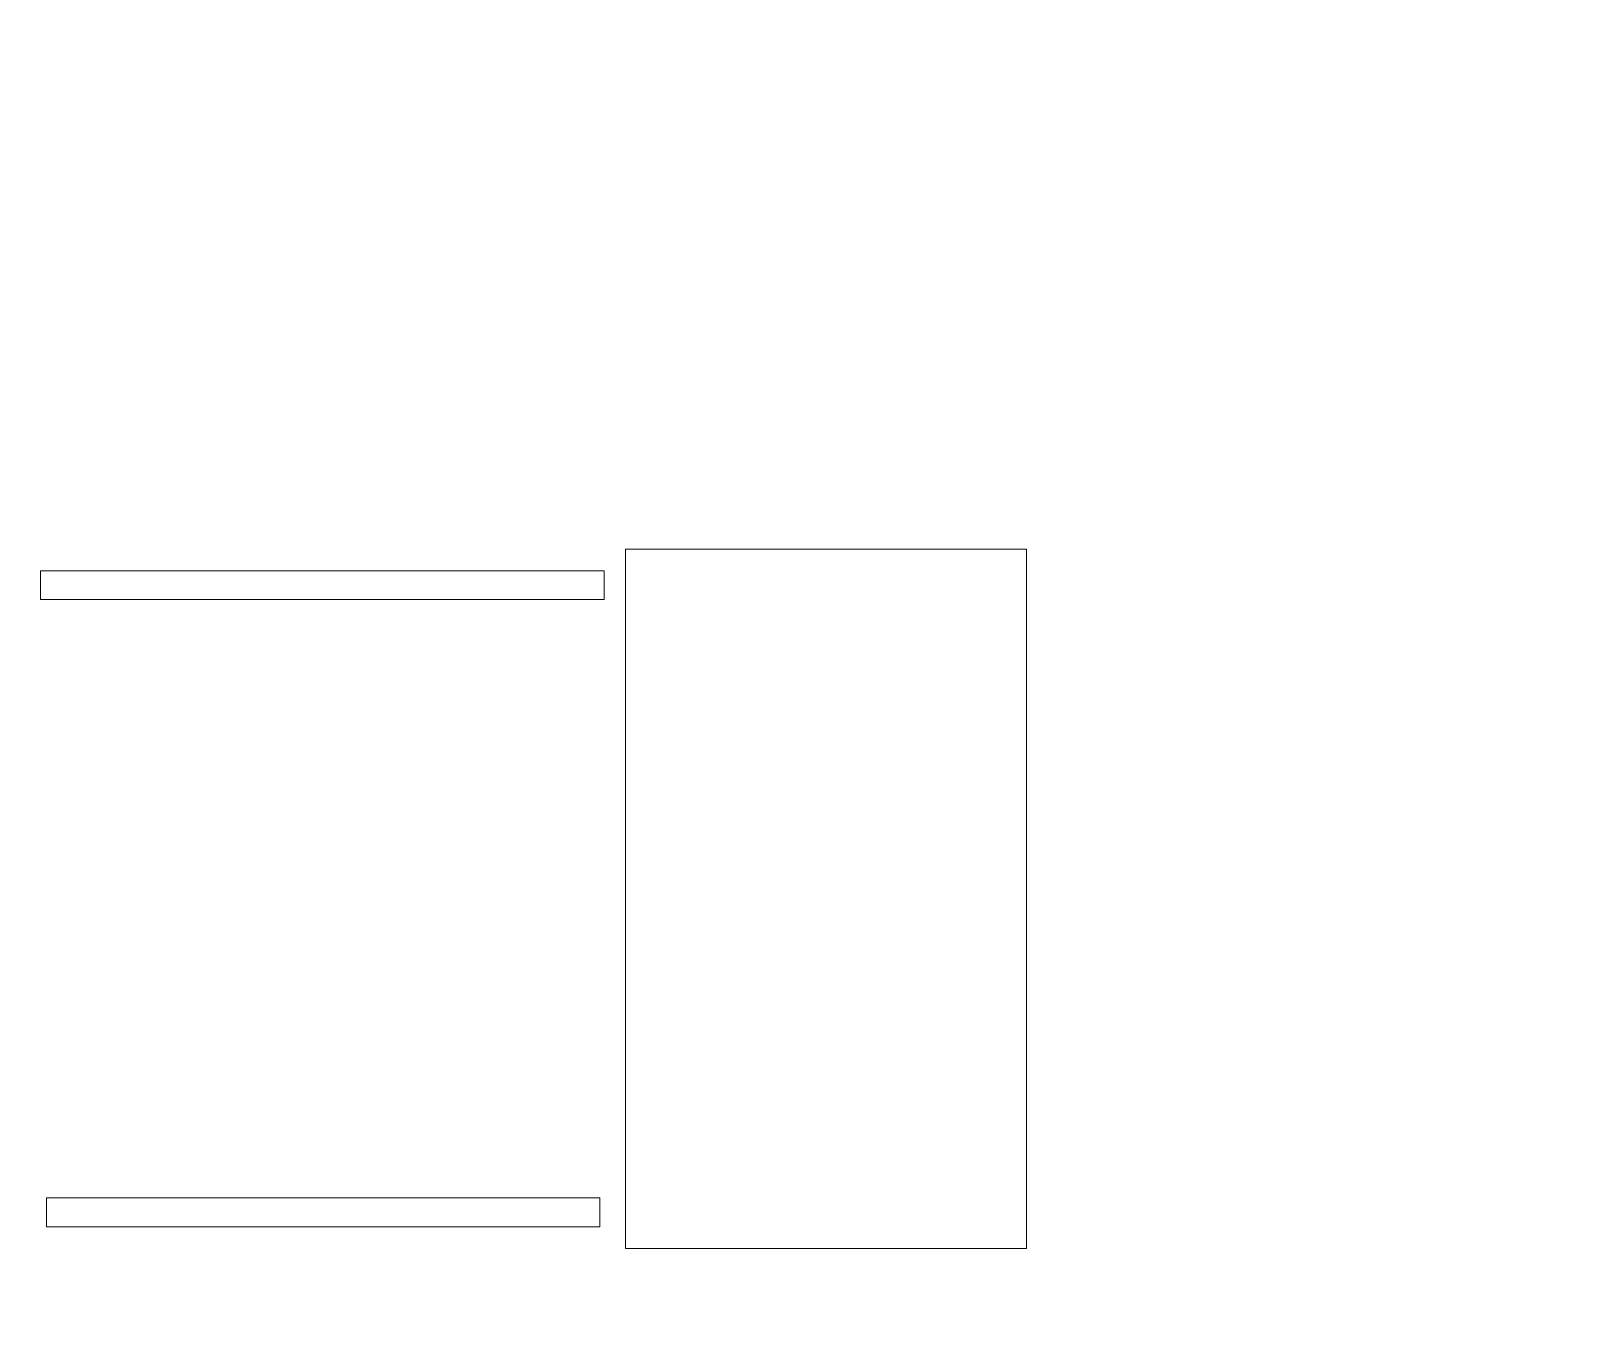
# Model space of a CAD drawing. Header units: millimetres. Extents: x -69 to 39, y -9 to 54.
# Drawn here: x 2.09 to 10.25, y 16.06 to 22.92 of the extents above; entities that cross this region are included whole.
import ezdxf

# ---------------------------------------------------------------- set-up
doc = ezdxf.new("R2010")
doc.units = ezdxf.units.MM
doc.header["$MEASUREMENT"] = 0
for name, color, linetype in [('BG_OUTLINE', 7, 'Continuous'), ('PG_SILKSCREEN_TOP', 7, 'Continuous'), ('PIN_TOP', 7, 'Continuous')]:
    doc.layers.add(name, color=color, linetype=linetype)

msp = doc.modelspace()

# ---------------------------------------------------------------- linework, layer by layer
at = {"layer": 'BG_OUTLINE', "color": 176, "lineweight": 9}
msp.add_open_spline([(22.1252, -9.4051), (22.1252, -9.4051), (-56.3279, -9.4051), (-56.3279, -9.4051), (-56.3279, -9.4051), (-56.3279, -9.4051), (-56.3279, 41.6488), (-56.3279, 41.6488), (-56.3279, 41.6488), (-56.3279, 41.6488), (22.3259, 41.6488), (22.3259, 41.6488), (22.3259, 41.6488), (22.9318, 41.6492), (23.513, 41.4088), (23.9418, 40.9807), (23.9418, 40.9807), (24.3705, 40.5525), (24.6115, 39.9687), (24.6119, 39.3628), (24.6119, 39.3628), (24.6119, 39.3628), (24.6119, -7.1191), (24.6119, -7.1191), (24.6119, -7.1191), (24.6123, -7.725), (24.372, -8.3063), (23.9438, -8.735), (23.9438, -8.735), (23.5156, -9.1637), (22.9318, -9.4047), (22.3259, -9.4051), (22.3259, -9.4051), (22.3259, -9.4051), (22.1252, -9.4051), (22.1252, -9.4051)], degree=3, knots=[0, 0, 0, 0, 0.111111, 0.111111, 0.111111, 0.111111, 0.222222, 0.222222, 0.222222, 0.222222, 0.333333, 0.333333, 0.333333, 0.333333, 0.444444, 0.444444, 0.444444, 0.444444, 0.555556, 0.555556, 0.555556, 0.555556, 0.666667, 0.666667, 0.666667, 0.666667, 0.777778, 0.777778, 0.777778, 0.777778, 0.888889, 0.888889, 0.888889, 0.888889, 1, 1, 1, 1], dxfattribs=at)
at = {"layer": 'PG_SILKSCREEN_TOP', "lineweight": 9}
for points in [[(5.1085, 20.0817), (5.1085, 20.0817), (5.1085, 19.9293), (5.1085, 19.9293), (5.1085, 19.9293), (5.1085, 19.9293), (2.141, 19.9293), (2.141, 19.9293), (2.141, 19.9293), (2.141, 19.9293), (2.141, 20.0817), (2.141, 20.0817), (2.141, 20.0817), (2.141, 20.0817), (5.1085, 20.0817), (5.1085, 20.0817)], [(2.173, 16.6273), (2.173, 16.6273), (2.173, 16.7797), (2.173, 16.7797), (2.173, 16.7797), (2.173, 16.7797), (5.0852, 16.7797), (5.0852, 16.7797), (5.0852, 16.7797), (5.0852, 16.7797), (5.0852, 16.6273), (5.0852, 16.6273), (5.0852, 16.6273), (5.0852, 16.6273), (2.173, 16.6273), (2.173, 16.6273)]]:
    msp.add_open_spline(points, degree=3, knots=[0, 0, 0, 0, 0.25, 0.25, 0.25, 0.25, 0.5, 0.5, 0.5, 0.5, 0.75, 0.75, 0.75, 0.75, 1, 1, 1, 1], dxfattribs=at)
at = {"layer": 'PIN_TOP', "color": 8, "lineweight": 9}
msp.add_open_spline([(5.2213, 16.5144), (5.2213, 16.5144), (5.2213, 20.1946), (5.2213, 20.1946), (5.2213, 20.1946), (5.2213, 20.1946), (7.3315, 20.1946), (7.3315, 20.1946), (7.3315, 20.1946), (7.3315, 20.1946), (7.3315, 16.5144), (7.3315, 16.5144), (7.3315, 16.5144), (7.3315, 16.5144), (5.2213, 16.5144), (5.2213, 16.5144)], degree=3, knots=[0, 0, 0, 0, 0.25, 0.25, 0.25, 0.25, 0.5, 0.5, 0.5, 0.5, 0.75, 0.75, 0.75, 0.75, 1, 1, 1, 1], dxfattribs=at)

doc.saveas('drawing.dxf')
